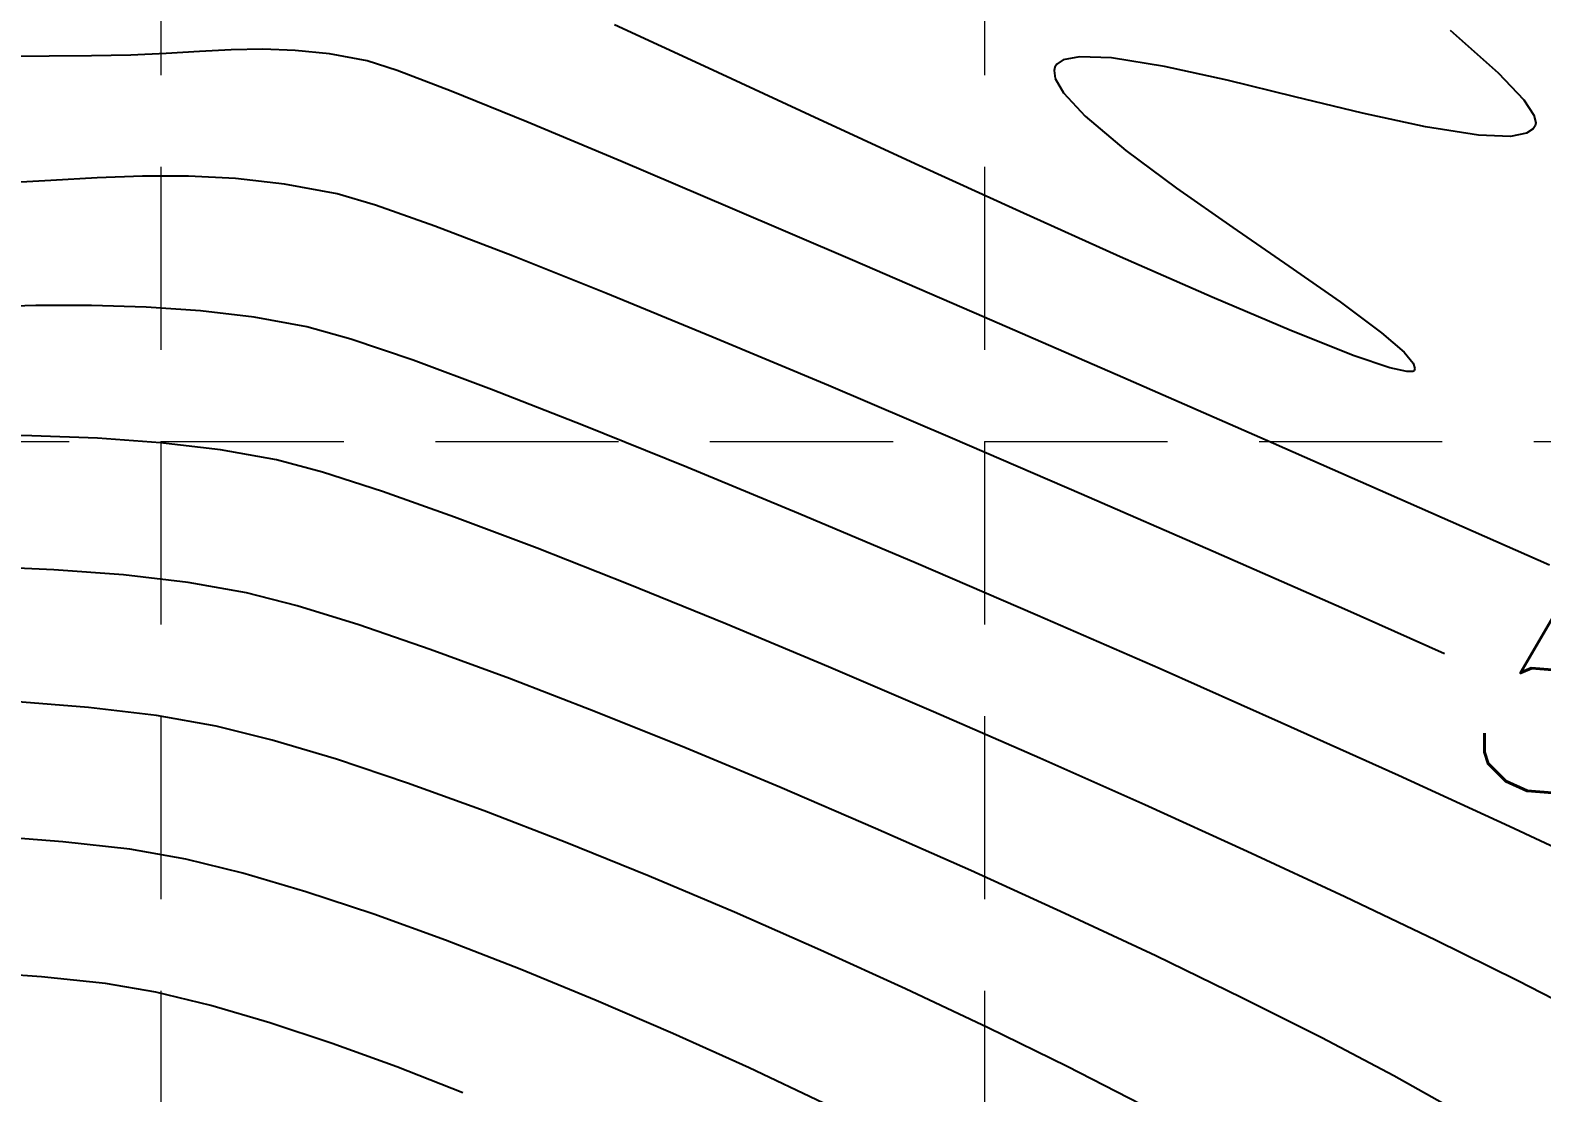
# Model space of a CAD drawing. Header units: inches. Extents: x 2547543 to 2548696, y 7125653 to 7126375.
# Drawn here: x 2548584.73 to 2548617.76, y 7125802.15 to 7125825.36 of the extents above; entities that cross this region are included whole.
import ezdxf

# ---------------------------------------------------------------- set-up
doc = ezdxf.new("R2010")
doc.units = ezdxf.units.IN
doc.header["$MEASUREMENT"] = 0
doc.linetypes.add('HIDDEN', pattern=[0.375, 0.25, -0.125])
for name, color, linetype in [('CONT-MJR', 6, 'Continuous'), ('CONT-MNR', 14, 'Continuous'), ('GRID', 254, 'HIDDEN')]:
    doc.layers.add(name, color=color, linetype=linetype)
doc.styles.add('L80', font='simplex', dxfattribs={"height": 3.2})

msp = doc.modelspace()

# ---------------------------------------------------------------- linework, layer by layer
at = {"layer": 'CONT-MJR', "color": 35}
for points, elevation in [([(2548585.180627795, 7125822.077865906), (2548584.130729357, 7125822.018263514)], 555), ([(2548586.192226018, 7125822.134437528), (2548585.180627795, 7125822.077865906)], 555), ([(2548587.18724184, 7125822.171246136), (2548586.192226018, 7125822.134437528)], 555), ([(2548588.187393078, 7125822.171559481), (2548587.18724184, 7125822.171246136)], 555), ([(2548591.435837438, 7125821.786205495), (2548590.289973061, 7125821.995771405)], 555), ([(2548595.270409287, 7125820.429469209), (2548593.574655509, 7125821.079974667)], 555), ([(2548599.625997162, 7125818.661731806), (2548597.306763783, 7125819.614851348)], 555), ([(2548602.170387593, 7125817.595721304), (2548599.625997162, 7125818.661731806)], 555), ([(2548604.88221324, 7125816.442430563), (2548602.170387593, 7125817.595721304)], 555), ([(2548613.44508315, 7125812.714984116), (2548610.577282852, 7125813.976451248)], 555), ([(2548588.13383051, 7125807.255810512), (2548586.909071678, 7125807.46891266)], 560), ([(2548592.238678029, 7125806.049212197), (2548590.755077139, 7125806.541898063)], 560), ([(2548595.433111782, 7125804.850434674), (2548593.805937788, 7125805.481520833)], 560), ([(2548597.096455375, 7125804.167564419), (2548595.433111782, 7125804.850434674)], 560)]:
    msp.add_lwpolyline(points, dxfattribs=dict(at, elevation=elevation))
at = {"layer": 'CONT-MJR', "color": 35, "extrusion": (-0.05145456462141685, -0.9986753365231469, 0), "elevation": -7247519.350767866}
msp.add_lwpolyline([(2178557.116663176, 555.0000000000009), (2178556.088296467, 555.0000000000009)], dxfattribs=at)
at = {"layer": 'CONT-MJR', "color": 35, "extrusion": (-0.1135019106008744, -0.9935377779883114, 0), "elevation": -7369043.219269739}
msp.add_lwpolyline([(1723326.322580631, 555.0000000000009), (1723325.240009299, 555.0000000000009)], dxfattribs=at)
at = {"layer": 'CONT-MJR', "color": 35, "extrusion": (-0.2800462612445686, -0.9599865059275254, 0), "elevation": -7554416.261447852}
msp.add_lwpolyline([(451054.5144614023, 555), (451053.6380044541, 555)], dxfattribs=at)
at = {"layer": 'CONT-MJR', "color": 35, "extrusion": (0.3346701331025841, 0.9423353447733449, 0), "elevation": 7567851.21504545}
msp.add_lwpolyline([(-16830.31555980863, 555.0000000000009), (-16828.93873442011, 555.0000000000009)], dxfattribs=at)
at = {"layer": 'CONT-MJR', "color": 35, "extrusion": (-0.3714205730710009, -0.9284647316401465, 0), "elevation": -7562673.668624464}
msp.add_lwpolyline([(-280393.2904654313, 555), (-280395.483714594, 555)], dxfattribs=at)
at = {"layer": 'CONT-MJR', "color": 35, "extrusion": (-0.3954943114570293, -0.9184684260251575, 0), "elevation": -7552796.145090335}
msp.add_lwpolyline([(-477403.6807374433, 555), (-477406.7527418276, 555)], dxfattribs=at)
at = {"layer": 'CONT-MJR', "color": 35, "extrusion": (-0.3991709696705853, -0.9168765112992286, 0), "elevation": -7550822.814342613}
msp.add_lwpolyline([(-507656.8999128393, 555.0000000000005), (-507660.0339560239, 555.0000000000005)], dxfattribs=at)
at = {"layer": 'CONT-MJR', "color": 35, "extrusion": (-0.4061187429090983, -0.9138203142073028, 0), "elevation": -7546752.102667579}
msp.add_lwpolyline([(-564948.9652606985, 555.0000000000005), (-564951.3628361784, 555.0000000000005)], dxfattribs=at)
at = {"layer": 'CONT-MJR', "color": 35, "extrusion": (-0.07479798927383703, -0.9971987067784389, 0), "elevation": -7296475.225807125}
msp.add_lwpolyline([(2008450.026879516, 560), (2008448.354132926, 560)], dxfattribs=at)
at = {"layer": 'CONT-MJR', "color": 35, "extrusion": (-0.1131618079600353, -0.9935765723985326, 0), "elevation": -7368438.062907938}
msp.add_lwpolyline([(1725846.98921793, 560.0000000000009), (1725845.515791919, 560.0000000000009)], dxfattribs=at)
at = {"layer": 'CONT-MJR', "color": 35, "extrusion": (-0.2400254337246495, -0.9707665997371839, 0), "elevation": -7529221.652313888}
msp.add_lwpolyline([(763710.5421373253, 560), (763709.2595950065, 560)], dxfattribs=at)
at = {"layer": 'CONT-MJR', "color": 35, "extrusion": (-0.2830037752315495, -0.9591187951472387, 0), "elevation": -7555755.790124642}
msp.add_lwpolyline([(427771.1414061536, 560.0000000000009), (427769.7065501262, 560.0000000000009)], dxfattribs=at)
at = {"layer": 'CONT-MJR', "color": 35, "extrusion": (0.340565850018224, 0.9402206665466171, 0), "elevation": 7567793.595387444}
msp.add_lwpolyline([(30565.4339032555, 560.0000000000009), (30567.10080956249, 560.0000000000009)], dxfattribs=at)
at = {"layer": 'CONT-MJR', "color": 35, "extrusion": (-0.3961664536476732, -0.9181787086424005, 0), "elevation": -7552430.342092416}
msp.add_lwpolyline([(-482935.1504779872, 560), (-482936.9755786378, 560)], dxfattribs=at)
at = {"layer": 'CONT-MJR', "color": 35, "extrusion": (-0.4115502267064423, -0.9113870807170112, 0), "elevation": -7543241.601557525}
msp.add_lwpolyline([(-609864.2018409618, 560), (-609866.0281219389, 560)], dxfattribs=at)
at = {"layer": 'CONT-MJR', "color": 35, "extrusion": (-0.4266099177561769, -0.9044357235713703, 0), "elevation": -7532088.737275218}
msp.add_lwpolyline([(-734891.0191862341, 560), (-734892.8207344702, 560)], dxfattribs=at)
at = {"layer": 'CONT-MNR', "color": 35, "extrusion": (-0.4203395601591882, -0.9073668795835453, 0), "elevation": -7537014.381525661}
msp.add_lwpolyline([(-682751.128951476, 553.0000000000005), (-682753.3871666812, 553.0000000000005)], dxfattribs=at)
at = {"layer": 'CONT-MNR', "color": 35, "extrusion": (0.661932887544935, 0.7495631076743469, 0), "elevation": 7028268.389024597}
msp.add_lwpolyline([(2806469.80779887, 553), (2806468.407610132, 553)], dxfattribs=at)
at = {"layer": 'CONT-MNR', "color": 35}
for points, elevation in [([(2548585.144188125, 7125824.793451712), (2548583.126351253, 7125824.773901348)], 554), ([(2548586.071336249, 7125824.799334002), (2548585.144188125, 7125824.793451712)], 554), ([(2548586.926839484, 7125824.812353864), (2548586.071336249, 7125824.799334002)], 554), ([(2548589.121301943, 7125824.930180582), (2548588.427257229, 7125824.893280415)], 554), ([(2548589.810657357, 7125824.944034334), (2548589.121301943, 7125824.930180582)], 554), ([(2548592.096238823, 7125824.692284491), (2548591.273560694, 7125824.840589547)], 554), ([(2548608.356576679, 7125824.75306456), (2548607.658818539, 7125824.781655586)], 553), ([(2548593.930271036, 7125824.025912936), (2548592.74759283, 7125824.481271754)], 554), ([(2548607.120318671, 7125824.554282747), (2548607.100957185, 7125824.480435346)], 553), ([(2548607.161267271, 7125824.618142416), (2548607.120318671, 7125824.554282747)], 553), ([(2548616.807989712, 7125824.432099663), (2548617.365698772, 7125823.841002775)], 553), ([(2548607.306607691, 7125823.992418444), (2548607.781035957, 7125823.482062273)], 553), ([(2548612.364527172, 7125823.907191411), (2548610.884881865, 7125824.265186787)], 553), ([(2548613.844354303, 7125823.549660164), (2548612.364527172, 7125823.907191411)], 553), ([(2548617.365698772, 7125823.841002775), (2548617.586175794, 7125823.504079869)], 553), ([(2548615.216753266, 7125823.249969387), (2548613.844354303, 7125823.549660164)], 553), ([(2548617.586175794, 7125823.504079869), (2548617.627055414, 7125823.336804423)], 553), ([(2548617.627055414, 7125823.336804423), (2548617.613281243, 7125823.271703299)], 553), ([(2548617.072861326, 7125823.039429259), (2548616.37411407, 7125823.065495424)], 553), ([(2548617.571976271, 7125823.206933938), (2548617.428265669, 7125823.110040673)], 553), ([(2548600.026476821, 7125821.481044715), (2548597.633690435, 7125822.497070945)], 554), ([(2548609.780384929, 7125821.906667028), (2548611.005787653, 7125821.047951905)], 553), ([(2548608.546600553, 7125820.411068199), (2548606.353585981, 7125821.398726473)], 553), ([(2548605.574315957, 7125819.089424144), (2548602.694677797, 7125820.335586291)], 554), ([(2548586.066883072, 7125819.347218242), (2548584.856737544, 7125819.343657169)], 556), ([(2548613.66246062, 7125818.249016024), (2548612.289414766, 7125818.791024329)], 553), ([(2548614.258867287, 7125818.752567122), (2548614.750418216, 7125818.32606286)], 553), ([(2548594.810921842, 7125817.51306314), (2548593.096660498, 7125818.149632089)], 556), ([(2548614.441084173, 7125817.98526797), (2548613.66246062, 7125818.249016024)], 553), ([(2548614.947133963, 7125818.086463054), (2548614.983137639, 7125817.97060596)], 553), ([(2548614.808799543, 7125817.901724489), (2548614.441084173, 7125817.98526797)], 553), ([(2548584.765927845, 7125816.501976701), (2548583.296440127, 7125816.515519319)], 557), ([(2548590.115034667, 7125815.974047503), (2548588.88950504, 7125816.194740485)], 557), ([(2548591.114878836, 7125815.708691509), (2548590.115034667, 7125815.974047503)], 557), ([(2548601.515035103, 7125814.806361316), (2548599.074548082, 7125815.81740342)], 556), ([(2548592.424500349, 7125815.28636839), (2548591.114878836, 7125815.708691509)], 557), ([(2548604.088719471, 7125813.718543492), (2548601.515035103, 7125814.806361316)], 556), ([(2548586.768432336, 7125813.46259556), (2548585.24316537, 7125813.576367872)], 558), ([(2548591.911631097, 7125812.36849764), (2548590.561091939, 7125812.78475567)], 558), ([(2548602.170526563, 7125811.456949398), (2548599.932907546, 7125812.391235226)], 557), ([(2548612.064567291, 7125810.234679042), (2548609.417924504, 7125811.408678022)], 556), ([(2548606.788636955, 7125809.463115385), (2548604.469567237, 7125810.474845609)], 557), ([(2548614.626651674, 7125809.080001678), (2548612.064567291, 7125810.234679042)], 556), ([(2548603.197333558, 7125807.926722018), (2548601.111020014, 7125808.822605595)], 558), ([(2548605.284824733, 7125807.004008455), (2548603.197333558, 7125807.926722018)], 558), ([(2548619.279389476, 7125806.924709122), (2548617.049738715, 7125807.96867026)], 556), ([(2548598.253084062, 7125806.883085845), (2548596.419866095, 7125807.625711929)], 559), ([(2548613.452094234, 7125806.432081388), (2548611.321293068, 7125807.423541749)], 557), ([(2548607.33879313, 7125806.06963851), (2548605.284824733, 7125807.004008455)], 558), ([(2548615.437353988, 7125805.483760703), (2548613.452094234, 7125806.432081388)], 557), ([(2548601.998713885, 7125805.268484535), (2548600.122237377, 7125806.092924988)], 559), ([(2548617.235679715, 7125804.59677122), (2548615.437353988, 7125805.483760703)], 557), ([(2548611.20735995, 7125804.226623874), (2548609.324538338, 7125805.138785782)], 558), ([(2548618.805678801, 7125803.789304465), (2548617.235679715, 7125804.59677122)], 557), ([(2548588.676388922, 7125804.054911034), (2548587.473429124, 7125804.349731516)], 561), ([(2548591.328141023, 7125803.229247302), (2548589.967353559, 7125803.678293428)], 561), ([(2548592.740569307, 7125802.717141259), (2548591.328141023, 7125803.229247302)], 561), ([(2548614.525430744, 7125802.519066919), (2548612.952557555, 7125803.348326385)], 558)]:
    msp.add_lwpolyline(points, dxfattribs=dict(at, elevation=elevation))
at = {"layer": 'CONT-MNR', "color": 35, "extrusion": (0.0468951394105242, -0.9988998177493414, 0), "elevation": -6998468.767140036}
msp.add_lwpolyline([(2879950.342703162, 554), (2879949.564728622, 554)], dxfattribs=at)
at = {"layer": 'CONT-MNR', "color": 35, "extrusion": (0.06132962605369296, -0.998117566706505, 0), "elevation": -6956107.028049237}
msp.add_lwpolyline([(2980815.055579328, 554.0000000000009), (2980814.33091608, 554.0000000000009)], dxfattribs=at)
at = {"layer": 'CONT-MNR', "color": 35, "extrusion": (-0.03479960665754926, -0.9993943102582084, 0), "elevation": -7210198.827906245}
msp.add_lwpolyline([(2299070.960451109, 554.0000000000009), (2299070.25079006, 554.0000000000009)], dxfattribs=at)
at = {"layer": 'CONT-MNR', "color": 35, "extrusion": (-0.1039211579753392, -0.9945855382645903, 0), "elevation": -7352094.891011218}
msp.add_lwpolyline([(1794268.054667299, 554.0000000000009), (1794267.296892233, 554.0000000000009)], dxfattribs=at)
at = {"layer": 'CONT-MNR', "color": 35, "extrusion": (-0.3081912003043973, -0.9513244368011025, 0), "elevation": -7564424.819357074}
msp.add_lwpolyline([(228422.1601975216, 554), (228421.4755162694, 554)], dxfattribs=at)
at = {"layer": 'CONT-MNR', "color": 35, "extrusion": (0.5539919411429094, -0.832522029227282, 0), "elevation": -4520498.142532472}
msp.add_lwpolyline([(6069421.18986713, 553.0000000000009), (6069421.018050062, 553.0000000000009)], dxfattribs=at)
at = {"layer": 'CONT-MNR', "color": 35, "extrusion": (0.1892558948167322, -0.9819278009492949, 0), "elevation": -6514706.434794581}
msp.add_lwpolyline([(3851153.059265694, 553), (3851152.698231231, 553)], dxfattribs=at)
at = {"layer": 'CONT-MNR', "color": 35, "extrusion": (-0.1594571955903143, -0.9872048433706514, 0), "elevation": -7441042.65043357}
msp.add_lwpolyline([(1379735.65351615, 553), (1379734.482075696, 553)], dxfattribs=at)
at = {"layer": 'CONT-MNR', "color": 35, "extrusion": (0.4201059816785729, 0.9074750487797902, 0), "elevation": 7537189.87822738}
msp.add_lwpolyline([(680808.5660259984, 553.0000000000009), (680811.009719905, 553.0000000000009)], dxfattribs=at)
at = {"layer": 'CONT-MNR', "color": 35, "extrusion": (0.9901362938221624, 0.140107528905882, 0), "elevation": 3521850.048721431}
msp.add_lwpolyline([(6698458.398418395, 553), (6698458.22411871, 553)], dxfattribs=at)
at = {"layer": 'CONT-MNR', "color": 35, "extrusion": (0.8670798610378347, 0.4981691626170865, 0), "elevation": 5759711.840513248}
msp.add_lwpolyline([(4909021.273145413, 553), (4909020.909353711, 553)], dxfattribs=at)
at = {"layer": 'CONT-MNR', "color": 35, "extrusion": (-0.2143696576002855, -0.9767526042454847, 0), "elevation": -7506512.251165347}
msp.add_lwpolyline([(961801.811168853, 553), (961800.4066642849, 553)], dxfattribs=at)
at = {"layer": 'CONT-MNR', "color": 35, "extrusion": (-0.3766920633293087, -0.9263385393174074, 0), "elevation": -7560960.525779429}
msp.add_lwpolyline([(-323378.7953289789, 554.0000000000005), (-323380.5765622244, 554.0000000000005)], dxfattribs=at)
at = {"layer": 'CONT-MNR', "color": 35, "extrusion": (-0.3854899405157672, -0.9227120383744597, 0), "elevation": -7557540.951576866}
msp.add_lwpolyline([(-395311.1729429695, 554), (-395313.3983332431, 554)], dxfattribs=at)
at = {"layer": 'CONT-MNR', "color": 35, "extrusion": (0.4185051570556776, 0.9082144204524627, 0), "elevation": 7538378.645808905}
msp.add_lwpolyline([(667514.4783597542, 553), (667517.0083525223, 553)], dxfattribs=at)
at = {"layer": 'CONT-MNR', "color": 35, "extrusion": (-0.6445816813096344, -0.7645354511859113, 0), "elevation": -7090730.559428615}
msp.add_lwpolyline([(-2644674.281013125, 553), (-2644673.120050278, 553)], dxfattribs=at)
at = {"layer": 'CONT-MNR', "color": 35, "extrusion": (-0.1574049649169676, -0.9875341396728967, 0), "elevation": -7438158.421399543}
msp.add_lwpolyline([(1395205.74873817, 553.0000000000009), (1395204.576767746, 553.0000000000009)], dxfattribs=at)
at = {"layer": 'CONT-MNR', "color": 35, "extrusion": (0.1948702283603889, -0.9808290340822757, 0), "elevation": -6492564.537812955}
msp.add_lwpolyline([(3888368.747120433, 553), (3888368.384769473, 553)], dxfattribs=at)
at = {"layer": 'CONT-MNR', "color": 35, "extrusion": (0.8431415998646834, -0.5376915868577656, 0), "elevation": -1682649.690724884}
msp.add_lwpolyline([(7378448.282435756, 553), (7378448.205616677, 553)], dxfattribs=at)
at = {"layer": 'CONT-MNR', "color": 35, "extrusion": (0.5968759492842436, 0.8023335348631723, 0), "elevation": 7238489.761203951}
msp.add_lwpolyline([(2208398.006537072, 553.0000000000009), (2208396.620889246, 553.0000000000009)], dxfattribs=at)
at = {"layer": 'CONT-MNR', "color": 35, "extrusion": (0.4154850731935824, 0.9095999966761893, 0), "elevation": 7540555.017958018}
msp.add_lwpolyline([(642460.0946635404, 553), (642462.6117960154, 553)], dxfattribs=at)
at = {"layer": 'CONT-MNR', "color": 35, "extrusion": (0.3944847503748583, 0.918902487602295, 0), "elevation": 7553318.930391926}
msp.add_lwpolyline([(469110.1002505072, 554.0000000000009), (469113.0039329017, 554.0000000000009)], dxfattribs=at)
at = {"layer": 'CONT-MNR', "color": 35, "extrusion": (-0.5659238979976219, -0.824457483242876, 0), "elevation": -7317256.362108529}
msp.add_lwpolyline([(-1931451.008293657, 553), (-1931449.518161907, 553)], dxfattribs=at)
at = {"layer": 'CONT-MNR', "color": 35, "extrusion": (-0.4030237343441903, -0.9151895265764702, 0), "elevation": -7548625.94230693}
msp.add_lwpolyline([(-539412.7089866861, 553.0000000000009), (-539414.9031426525, 553.0000000000009)], dxfattribs=at)
at = {"layer": 'CONT-MNR', "color": 35, "extrusion": (0.5714869572877495, 0.8206111488701517, 0), "elevation": 7304026.155888699}
msp.add_lwpolyline([(1980893.693290849, 553.0000000000009), (1980892.32699895, 553.0000000000009)], dxfattribs=at)
at = {"layer": 'CONT-MNR', "color": 35, "extrusion": (-0.3904573034884755, -0.9206210372093986, 0), "elevation": -7555302.968521525}
msp.add_lwpolyline([(-436021.9009652263, 553.0000000000009), (-436023.7852863339, 553.0000000000009)], dxfattribs=at)
at = {"layer": 'CONT-MNR', "color": 35, "extrusion": (-0.5964481058035901, -0.8026516411764878, 0), "elevation": -7239666.26359961}
msp.add_lwpolyline([(-2204532.805101158, 553.0000000000005), (-2204531.679662736, 553.0000000000005)], dxfattribs=at)
at = {"layer": 'CONT-MNR', "color": 35, "extrusion": (0.02534440206707542, -0.9996787790504821, 0), "elevation": -7058938.021890294}
msp.add_lwpolyline([(2728365.828392927, 556.0000000000009), (2728364.611624587, 556.0000000000009)], dxfattribs=at)
at = {"layer": 'CONT-MNR', "color": 35, "extrusion": (-0.02843196003492205, -0.9995957301072131, 0), "elevation": -7195399.890193906}
msp.add_lwpolyline([(2344955.940284457, 556.0000000000005), (2344954.739370872, 556.0000000000005)], dxfattribs=at)
at = {"layer": 'CONT-MNR', "color": 35, "extrusion": (-0.06913688810208651, -0.9976071825641392, 0), "elevation": -7284969.921095293}
msp.add_lwpolyline([(2049833.180850256, 556), (2049831.99077745, 556)], dxfattribs=at)
at = {"layer": 'CONT-MNR', "color": 35, "extrusion": (-0.1194590406137376, -0.9928391297766449, 0), "elevation": -7379244.095747327}
msp.add_lwpolyline([(1679095.993442162, 556.0000000000009), (1679094.814462855, 556.0000000000009)], dxfattribs=at)
at = {"layer": 'CONT-MNR', "color": 35, "extrusion": (-0.1794424081274883, -0.9837684799613209, 0), "elevation": -7467481.274257478}
msp.add_lwpolyline([(1228549.173463949, 556.0000000000005), (1228548.004120812, 556.0000000000005)], dxfattribs=at)
at = {"layer": 'CONT-MNR', "color": 35, "extrusion": (-0.3992375060718354, -0.9168475411678548, 0), "elevation": -7550788.644396169}
msp.add_lwpolyline([(-508208.1861253064, 554), (-508211.4877625001, 554)], dxfattribs=at)
at = {"layer": 'CONT-MNR', "color": 35, "extrusion": (0.2683073011969984, 0.9633333753817437, 0), "elevation": 7548344.666964034}
msp.add_lwpolyline([(-543234.3159988676, 556.0000000000009), (-543233.3216222299, 556.0000000000009)], dxfattribs=at)
at = {"layer": 'CONT-MNR', "color": 35, "extrusion": (-0.3220092348671959, -0.9467365275831725, 0), "elevation": -7566942.844215296}
msp.add_lwpolyline([(118266.9283889974, 556), (118265.4883809248, 556)], dxfattribs=at)
at = {"layer": 'CONT-MNR', "color": 35, "extrusion": (0.7728818840426309, 0.6345499139695105, 0), "elevation": 6491465.57576762}
msp.add_lwpolyline([(3890192.622573664, 553), (3890192.312565356, 553)], dxfattribs=at)
at = {"layer": 'CONT-MNR', "color": 35, "extrusion": (-0.400943735749808, -0.9161026802509575, 0), "elevation": -7549829.412870675}
msp.add_lwpolyline([(-522261.4313767324, 554), (-522264.8268261608, 554)], dxfattribs=at)
at = {"layer": 'CONT-MNR', "color": 35, "extrusion": (0.03145353244366123, -0.9995052152424297, 0), "elevation": -7042129.217066528}
msp.add_lwpolyline([(2771486.069224942, 553.0000000000009), (2771485.937598744, 553.0000000000009)], dxfattribs=at)
at = {"layer": 'CONT-MNR', "color": 35, "extrusion": (0.5807526058785363, -0.8140801009515524, 0), "elevation": -4320871.792173238}
msp.add_lwpolyline([(6213114.062123512, 553.0000000000009), (6213114.025782202, 553.0000000000009)], dxfattribs=at)
at = {"layer": 'CONT-MNR', "color": 35, "extrusion": (0.9572114536203549, -0.289389414212074, 0), "elevation": 377427.1644322672}
msp.add_lwpolyline([(7558456.774900096, 553), (7558456.729313456, 553)], dxfattribs=at)
at = {"layer": 'CONT-MNR', "color": 35, "extrusion": (-0.3638338413583317, -0.9314638671910147, 0), "elevation": -7564706.577738857}
msp.add_lwpolyline([(-218687.4213857669, 556), (-218689.5801120251, 556)], dxfattribs=at)
at = {"layer": 'CONT-MNR', "color": 35, "extrusion": (-0.3746176585295586, -0.9271793838938779, 0), "elevation": -7561659.737159154}
msp.add_lwpolyline([(-306447.916896564, 556), (-306450.3466860652, 556)], dxfattribs=at)
at = {"layer": 'CONT-MNR', "color": 35, "extrusion": (-0.0363345625314529, -0.9993396817727433, 0), "elevation": -7213712.90800067}
msp.add_lwpolyline([(2287989.897434749, 557), (2287988.463674462, 557)], dxfattribs=at)
at = {"layer": 'CONT-MNR', "color": 35, "extrusion": (-0.07189753074432212, -0.9974120237258368, 0), "elevation": -7290612.060553878}
msp.add_lwpolyline([(2029663.294352263, 557), (2029661.910842629, 557)], dxfattribs=at)
at = {"layer": 'CONT-MNR', "color": 35, "extrusion": (-0.4024114591151627, -0.9154589109145236, 0), "elevation": -7548982.687727836}
msp.add_lwpolyline([(-534357.4575460269, 554.0000000000005), (-534360.8766894327, 554.0000000000005)], dxfattribs=at)
at = {"layer": 'CONT-MNR', "color": 35, "extrusion": (-0.1179279260170329, -0.9930221569860973, 0), "elevation": -7376643.169997043}
msp.add_lwpolyline([(1690472.511302768, 557), (1690471.191257193, 557)], dxfattribs=at)
at = {"layer": 'CONT-MNR', "color": 35, "extrusion": (-0.3350254785812151, -0.9422090684669873, 0), "elevation": -7567851.179763667}
msp.add_lwpolyline([(13978.89238774078, 557), (13977.217593587, 557)], dxfattribs=at)
at = {"layer": 'CONT-MNR', "color": 35, "extrusion": (-0.3533073682073639, -0.9355072974436844, 0), "elevation": -7566688.715376121}
msp.add_lwpolyline([(-133372.6299195015, 557), (-133374.5593521865, 557)], dxfattribs=at)
at = {"layer": 'CONT-MNR', "color": 35, "extrusion": (0.403737625542774, 0.9148748164208494, 0), "elevation": 7548200.425844013}
msp.add_lwpolyline([(545292.7333933054, 554.0000000000009), (545296.106109241, 554.0000000000009)], dxfattribs=at)
at = {"layer": 'CONT-MNR', "color": 35, "extrusion": (0.366484223029257, 0.9304242657361437, 0), "elevation": 7564050.453605712}
msp.add_lwpolyline([(240220.9009071202, 557.0000000000009), (240223.0403589061, 557.0000000000009)], dxfattribs=at)
at = {"layer": 'CONT-MNR', "color": 35, "extrusion": (-0.04210367804944305, -0.999113246981897, 0), "elevation": -7226799.552232387}
msp.add_lwpolyline([(2246302.316849357, 558.0000000000009), (2246300.701105719, 558.0000000000009)], dxfattribs=at)
at = {"layer": 'CONT-MNR', "color": 35, "extrusion": (-0.1174449636497676, -0.993079392855025, 0), "elevation": -7375817.187409382}
msp.add_lwpolyline([(1694059.519305775, 558.0000000000009), (1694058.097543575, 558.0000000000009)], dxfattribs=at)
at = {"layer": 'CONT-MNR', "color": 35, "extrusion": (-0.3950332496676141, -0.9186668229870091, 0), "elevation": -7553032.005294622}
msp.add_lwpolyline([(-473612.4412527415, 556.0000000000009), (-473615.3285266832, 556.0000000000009)], dxfattribs=at)
at = {"layer": 'CONT-MNR', "color": 35, "extrusion": (0.1758644300668303, 0.9844143955861622, 0), "elevation": 7462959.196277607}
msp.add_lwpolyline([(-1255691.093619035, 558), (-1255689.799166002, 558)], dxfattribs=at)
at = {"layer": 'CONT-MNR', "color": 35, "extrusion": (-0.3767538956142863, -0.926313393047655, 0), "elevation": -7560930.407431352}
msp.add_lwpolyline([(-323875.3264418091, 557), (-323877.6310665291, 557)], dxfattribs=at)
at = {"layer": 'CONT-MNR', "color": 35, "extrusion": (-0.2479690631572645, -0.9687679514294992, 0), "elevation": -7535230.667563302}
msp.add_lwpolyline([(702011.7364316746, 558), (702010.5943019651, 558)], dxfattribs=at)
at = {"layer": 'CONT-MNR', "color": 35, "extrusion": (-0.4003052175183602, -0.9163818706344962, 0), "elevation": -7550186.035884611}
msp.add_lwpolyline([(-517000.0200313181, 556.0000000000009), (-517002.941043112, 556.0000000000009)], dxfattribs=at)
at = {"layer": 'CONT-MNR', "color": 35, "extrusion": (0.323944503037579, 0.9460760851811741, 0), "elevation": 7567163.009582767}
msp.add_lwpolyline([(-102795.760859, 558.0000000000005), (-102794.1120283506, 558.0000000000005)], dxfattribs=at)
at = {"layer": 'CONT-MNR', "color": 35, "extrusion": (-0.3446400805732799, -0.9387349012700248, 0), "elevation": -7567595.72818788}
msp.add_lwpolyline([(-63384.87604851322, 558), (-63386.72385338461, 558)], dxfattribs=at)
at = {"layer": 'CONT-MNR', "color": 35, "extrusion": (-0.3928378741129658, -0.9196077449991413, 0), "elevation": -7554138.863843629}
msp.add_lwpolyline([(-455571.8291167924, 557), (-455574.3291399674, 557)], dxfattribs=at)
at = {"layer": 'CONT-MNR', "color": 35, "extrusion": (-0.3604352857448713, -0.9327842219881365, 0), "elevation": -7565447.895308491}
msp.add_lwpolyline([(-191102.3889598544, 558), (-191104.3986188392, 558)], dxfattribs=at)
at = {"layer": 'CONT-MNR', "color": 35, "extrusion": (-0.07663691950939076, -0.9970590667398354, 0), "elevation": -7300169.816732089}
msp.add_lwpolyline([(1994990.612478976, 559.0000000000009), (1994988.973399761, 559.0000000000009)], dxfattribs=at)
at = {"layer": 'CONT-MNR', "color": 35, "extrusion": (-0.1175114364127285, -0.9930715293030092, 0), "elevation": -7375927.602054577}
msp.add_lwpolyline([(1693565.460440471, 559.0000000000009), (1693563.965799598, 559.0000000000009)], dxfattribs=at)
at = {"layer": 'CONT-MNR', "color": 35, "extrusion": (-0.3733126322488439, -0.9277055991010508, 0), "elevation": -7562077.75885786}
msp.add_lwpolyline([(-295805.1488651875, 558), (-295807.28300888, 558)], dxfattribs=at)
at = {"layer": 'CONT-MNR', "color": 35, "extrusion": (-0.175021938742093, -0.9845645336690527, 0), "elevation": -7461878.910877784}
msp.add_lwpolyline([(1262077.02806509, 559.0000000000009), (1262075.702541215, 559.0000000000009)], dxfattribs=at)
at = {"layer": 'CONT-MNR', "color": 35, "extrusion": (0.2425615899358868, 0.9701360085512624, 0), "elevation": 7531194.778171194}
msp.add_lwpolyline([(-744031.1798741056, 559.0000000000009), (-744029.9178253871, 559.0000000000009)], dxfattribs=at)
at = {"layer": 'CONT-MNR', "color": 35, "extrusion": (-0.2866768572850542, -0.9580273375520998, 0), "elevation": -7557342.421058696}
msp.add_lwpolyline([(398815.5997990232, 559.0000000000009), (398814.134960836, 559.0000000000009)], dxfattribs=at)
at = {"layer": 'CONT-MNR', "color": 35, "extrusion": (0.3844357902977649, 0.9231517335401224, 0), "elevation": 7557976.249732598}
msp.add_lwpolyline([(386670.4124887595, 558.0000000000009), (386672.6336138784, 558.0000000000009)], dxfattribs=at)
at = {"layer": 'CONT-MNR', "color": 35, "extrusion": (-0.4067898778535139, -0.913521754133925, 0), "elevation": -7546329.404615555}
msp.add_lwpolyline([(-570496.9017370911, 557), (-570499.4169548606, 557)], dxfattribs=at)
at = {"layer": 'CONT-MNR', "color": 35, "extrusion": (-0.3176432101278919, -0.9482103095092607, 0), "elevation": -7566308.73122343}
msp.add_lwpolyline([(153137.3156609833, 559.0000000000005), (153135.6770593165, 559.0000000000005)], dxfattribs=at)
at = {"layer": 'CONT-MNR', "color": 35, "extrusion": (-0.3410067659194336, -0.9400608414337706, 0), "elevation": -7567781.373133174}
msp.add_lwpolyline([(-34114.81324222498, 559.0000000000009), (-34116.59558516834, 559.0000000000009)], dxfattribs=at)
at = {"layer": 'CONT-MNR', "color": 35, "extrusion": (-0.416887154276098, -0.9089582501961115, 0), "elevation": -7539547.651641145}
msp.add_lwpolyline([(-654071.3120264085, 556), (-654073.9778111582, 556)], dxfattribs=at)
at = {"layer": 'CONT-MNR', "color": 35, "extrusion": (-0.3597042905999992, -0.9330663552630926, 0), "elevation": -7565592.416862617}
msp.add_lwpolyline([(-185174.0044377502, 559.0000000000009), (-185175.8999840366, 559.0000000000009)], dxfattribs=at)
at = {"layer": 'CONT-MNR', "color": 35, "extrusion": (-0.4139791932778364, -0.9102863437034701, 0), "elevation": -7541597.24427853}
msp.add_lwpolyline([(-629969.9274698938, 557.0000000000009), (-629972.3826862993, 557.0000000000009)], dxfattribs=at)
at = {"layer": 'CONT-MNR', "color": 35, "extrusion": (-0.3893746601246713, -0.9210794613130817, 0), "elevation": -7555793.943882698}
msp.add_lwpolyline([(-427145.0978541211, 559.0000000000009), (-427147.1271614651, 559.0000000000009)], dxfattribs=at)
at = {"layer": 'CONT-MNR', "color": 35, "extrusion": (-0.4244468338049525, -0.9054528619828593, 0), "elevation": -7533829.815251828}
msp.add_lwpolyline([(-716879.8224892458, 558), (-716882.0155854202, 558)], dxfattribs=at)
at = {"layer": 'CONT-MNR', "color": 35, "extrusion": (-0.414696164531467, -0.9099599392956211, 0), "elevation": -7541092.803326485}
msp.add_lwpolyline([(-635916.3552428852, 559), (-635918.3940002704, 559)], dxfattribs=at)
at = {"layer": 'CONT-MNR', "color": 35, "extrusion": (-0.07080224314134233, -0.9974903720668958, 0), "elevation": -7288367.099071557}
msp.add_lwpolyline([(2037666.021426753, 561), (2037664.361825568, 561)], dxfattribs=at)
at = {"layer": 'CONT-MNR', "color": 35, "extrusion": (-0.106473081960182, -0.9943155851227016, 0), "elevation": -7356654.351334732}
msp.add_lwpolyline([(1775392.781851557, 561), (1775391.376765588, 561)], dxfattribs=at)
at = {"layer": 'CONT-MNR', "color": 35, "extrusion": (-0.1659861071393719, -0.986128091191361, 0), "elevation": -7449985.955022508}
msp.add_lwpolyline([(1330449.176158139, 561.0000000000009), (1330448.061680831, 561.0000000000009)], dxfattribs=at)
at = {"layer": 'CONT-MNR', "color": 35, "extrusion": (0.4273083826934659, 0.9041059374209941, 0), "elevation": 7531521.878689816}
msp.add_lwpolyline([(740706.0901798969, 559), (740708.0869441661, 559)], dxfattribs=at)
at = {"layer": 'CONT-MNR', "color": 35, "extrusion": (-0.4495455144331301, -0.8932574267550495, 0), "elevation": -7510894.283336971}
msp.add_lwpolyline([(-926805.4841765552, 558.0000000000009), (-926807.4379219743, 558.0000000000009)], dxfattribs=at)
at = {"layer": 'CONT-MNR', "color": 35, "extrusion": (-0.2800591104584049, -0.95998275747497, 0), "elevation": -7554404.503493662}
msp.add_lwpolyline([(450956.1850890261, 561), (450954.840310043, 561)], dxfattribs=at)
at = {"layer": 'CONT-MNR', "color": 35, "extrusion": (-0.4406981256640593, -0.8976553693017076, 0), "elevation": -7519681.572068188}
msp.add_lwpolyline([(-852556.7992038252, 559), (-852558.7228520527, 559)], dxfattribs=at)
at = {"layer": 'CONT-MNR', "color": 35, "extrusion": (-0.3644079798633452, -0.931239402201129, 0), "elevation": -7564555.794599057}
msp.add_lwpolyline([(-223347.8402281771, 561.0000000000009), (-223349.3928762828, 561.0000000000009)], dxfattribs=at)
at = {"layer": 'CONT-MNR', "color": 35, "extrusion": (-0.4556282834219376, -0.8901701339328222, 0), "elevation": -7504394.371836785}
msp.add_lwpolyline([(-978021.2646610588, 559), (-978023.0841421597, 559)], dxfattribs=at)
at = {"layer": 'CONT-MNR', "color": 35, "extrusion": (-0.488687373846861, -0.8724589678848275, 0), "elevation": -7462446.050516942}
msp.add_lwpolyline([(-1258726.555684699, 558), (-1258728.121200573, 558)], dxfattribs=at)
at = {"layer": 'GRID', "color": 252, "linetype": 'HIDDEN', "lineweight": 0, "ltscale": 16}
for p, q in [((2548587.583313587, 7126356.376313465), (2548587.583313587, 7125726.296813901)), ((2548605.583313587, 7126356.376313465), (2548605.583313587, 7125726.296813901)), ((2547561.583313602, 7125816.376313472), (2548677.583313586, 7125816.376313472))]:
    msp.add_line(p, q, dxfattribs=at)

# ---------------------------------------------------------------- texts
at = {"layer": 'CONT-MJR', "color": 35, "insert": (2548617.382468102, 7125813.165470252, 555), "char_height": 4, "width": 15.04761904761905, "attachment_point": 1, "rotation": 335.54014519443376, "style": 'L80'}
msp.add_mtext('\\Fsimplex.shx;\\W1.0000000000;\\T1.0000000000;\\o\\l555', dxfattribs=at)

doc.saveas('drawing.dxf')
